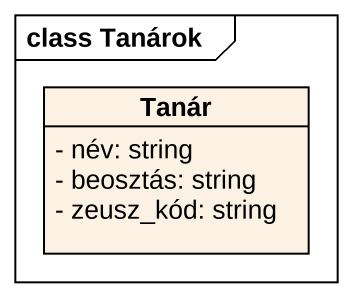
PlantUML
@startuml
mainframe class Tanárok
hide circle
hide empty members
skinparam classAttributeIconSize 0
class Tanár {
  - név: string
  - beosztás: string
  - zeusz_kód: string
}
@enduml
